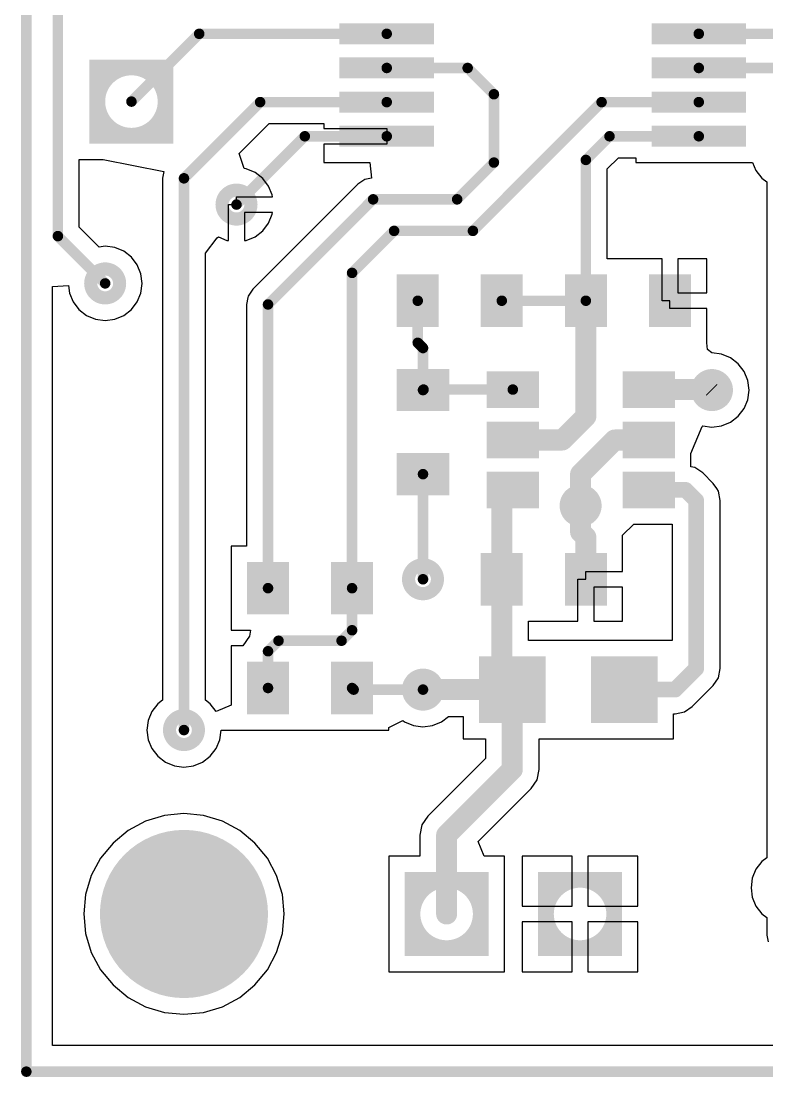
# Model space of a CAD drawing. Extents: x 30.6 to 80.8, y 30 to 60.2.
# Drawn here: x 30.6 to 44.8, y 30 to 50.09 of the extents above; entities that cross this region are included whole.
import ezdxf

# ---------------------------------------------------------------- set-up
doc = ezdxf.new("R2010")
doc.units = 0
doc.layers.add('MULTILAYER', color=9, linetype='CONTINUOUS')
doc.layers.add('TOPLAYER', color=1, linetype='CONTINUOUS')

msp = doc.modelspace()

# ---------------------------------------------------------------- linework, layer by layer
at = {"layer": 'MULTILAYER', "const_width": 0.2999994}
for points in [[(32.05000194, 49.36000034), (32.05000194, 47.76000354)], [(33.34999934, 49.36000034), (33.34999934, 47.76000354)], [(31.90000224, 49.21000064), (33.49999904, 49.21000064)], [(31.90000224, 47.91000323999999), (33.49999904, 47.91000323999999)], [(38.0500001, 33.89999824), (38.0500001, 32.30000144)], [(39.3499975, 33.89999824), (39.3499975, 32.30000144)], [(40.5900001, 33.89999824), (40.5900001, 32.30000144)], [(41.8899975, 33.89999824), (41.8899975, 32.30000144)], [(37.9000004, 33.74999854), (39.4999972, 33.74999854)], [(40.4400004, 33.74999854), (42.03999719999999, 33.74999854)], [(37.9000004, 32.45000114), (39.4999972, 32.45000114)], [(40.4400004, 32.45000114), (42.03999719999999, 32.45000114)]]:
    msp.add_lwpolyline(points, dxfattribs=at)
at = {"layer": 'MULTILAYER'}
for points, const_width in [([(32.05000194, 48.56000194, 1), (33.34999934, 48.56000194, 1)], 0.2999994), ([(34.42499846, 46.60000077999999, 1), (34.9749999, 46.60000077999999, 1)], 0.2499995), ([(31.92499838, 45.10000124, 1), (32.47499982, 45.10000124, 1)], 0.2499995), ([(41.07500547999999, 44.76999682, 1), (41.62500692, 44.76999682, 1)], 0.2499995), ([(43.47500575999999, 43.06999768, 1), (44.0250072, 43.06999768, 1)], 0.2499995), ([(40.97500568, 40.869997, 1), (41.52500712, 40.869997, 1)], 0.2499995), ([(37.97500406, 39.46999726, 1), (38.5250055, 39.46999726, 1)], 0.2499995), ([(37.97500406, 37.36999638, 1), (38.5250055, 37.36999638, 1)], 0.2499995), ([(33.42499792, 36.60000046, 1), (33.97499936, 36.60000046, 1)], 0.2499995), ([(32.8999977, 33.09999984, 1), (34.49999958, 33.09999984, 1)], 1.59999934), ([(38.0500001, 33.09999984, 1), (39.3499975, 33.09999984, 1)], 0.2999994), ([(40.5900001, 33.09999984, 1), (41.8899975, 33.09999984, 1)], 0.2999994)]:
    msp.add_lwpolyline(points, format="xyb", close=True, dxfattribs=dict(at, const_width=const_width))
at = {"layer": 'TOPLAYER'}
for p, q in [((34.74788325999999, 47.57111897999999), (35.31893114, 48.14216686)), ((35.31893114, 48.14216686), (36.36000094, 48.14216686)), ((36.36000094, 48.14216686), (36.36000094, 48.05000296)), ((36.36000094, 48.05000296), (36.36000094, 48.04995216)), ((36.36000094, 48.04995216), (37.55999854, 48.04995216)), ((37.55999854, 48.04995216), (37.55999854, 47.75000102)), ((37.55999854, 47.75000102), (36.36000094, 47.75000102)), ((36.36000094, 47.75000102), (36.36000094, 47.40000172)), ((31.70783346, 46.16893484), (31.70783346, 47.46000414)), ((31.70783346, 47.46000414), (32.16268904, 47.46000414)), ((32.16268904, 47.46000414), (33.31552646, 47.23067769999999)), ((34.84431436, 47.28703776), (34.74788325999999, 47.57111897999999)), ((41.7578413, 47.28107384), (41.96893054, 47.49216561999999)), ((41.96893054, 47.49216561999999), (42.30000176, 47.49216561999999)), ((42.30000176, 47.49216561999999), (42.30000176, 47.40000172)), ((33.31764228, 47.2280996), (33.292161, 47.09999978)), ((33.31552646, 47.23067769999999), (33.31764228, 47.2280996)), ((34.8827344, 47.28198062), (34.84431436, 47.28703776)), ((35.05301854, 47.21144735999999), (34.8827344, 47.28198062)), ((36.36000094, 47.40000172), (37.23847264, 47.40000172)), ((37.23847264, 47.40000172), (37.26787822, 47.10144758)), ((41.7578413, 45.56999522), (41.7578413, 47.28107384)), ((42.30000176, 47.40000172), (44.52516876, 47.40000172)), ((44.52516876, 47.40000172), (44.58855192, 47.24698196)), ((44.58855192, 47.24698196), (44.70075388, 47.1007567)), ((33.292161, 47.09999978), (33.29216354, 47.09998708)), ((33.29216354, 47.09998708), (33.29216354, 37.16938464)), ((35.1992438, 47.09924539999999), (35.05301854, 47.21144735999999)), ((35.31144576, 46.95302014), (35.1992438, 47.09924539999999)), ((37.14392622, 47.0767918), (37.01161508, 46.98838456)), ((37.26787822, 47.10144758), (37.14392622, 47.0767918)), ((44.70075388, 47.1007567), (44.7921634, 47.03061714)), ((44.7921634, 47.03061714), (44.7921634, 34.16938555999999)), ((37.01161, 46.98837693999999), (35.01161654, 44.98838602)), ((35.38197902, 46.782736), (35.31144576, 46.95302014)), ((37.01161508, 46.98838456), (37.01161, 46.98837693999999)), ((34.69999918, 46.60000077999999), (34.69999918, 46.75000048)), ((34.69999918, 46.75000048), (35.3862894, 46.75000048)), ((35.3862894, 46.75000048), (35.38197902, 46.782736)), ((34.54999948, 45.91371056), (34.54999948, 46.60000077999999)), ((34.54999948, 46.60000077999999), (34.69999918, 46.60000077999999)), ((35.3862894, 46.45000108), (34.84999888, 46.45000108)), ((34.84999888, 46.45000108), (34.84999888, 45.91371056)), ((35.31144576, 46.24698142), (35.38197902, 46.41726556)), ((35.38197902, 46.41726556), (35.3862894, 46.45000108)), ((35.1992438, 46.10075616), (35.31144576, 46.24698142)), ((32.08576768, 45.79100062), (31.70783346, 46.16893484)), ((35.05301854, 45.9885542), (35.1992438, 46.10075616)), ((34.10783374, 45.67689112), (34.32943604, 45.96568912)), ((34.32943604, 45.96568912), (34.35727444, 45.98428954)), ((34.35727444, 45.98428954), (34.51726396, 45.91802094)), ((34.51726396, 45.91802094), (34.54999948, 45.91371056)), ((34.84999888, 45.91371056), (34.8827344, 45.91802094)), ((34.8827344, 45.91802094), (35.05301854, 45.9885542)), ((32.1999991, 45.80603996), (32.08576768, 45.79100062)), ((32.38273432, 45.78198107999999), (32.1999991, 45.80603996)), ((32.55301846, 45.71144782), (32.38273432, 45.78198107999999)), ((32.69924372, 45.59924586), (32.55301846, 45.71144782)), ((34.10783374, 37.16938464), (34.10783374, 45.67689112)), ((32.81144568, 45.45302059999999), (32.69924372, 45.59924586)), ((32.88197894, 45.28273646), (32.81144568, 45.45302059999999)), ((42.03787376, 45.56999522), (41.7578413, 45.56999522)), ((42.0378763, 45.56999522), (42.03787376, 45.56999776)), ((42.03787376, 45.56999776), (42.03787376, 45.56999522)), ((42.0500048, 45.56999776), (42.0378763, 45.56999522)), ((42.15000714, 45.56999776), (42.0500048, 45.56999776)), ((42.25000948, 45.56999776), (42.15000714, 45.56999776)), ((42.26213798, 45.56999522), (42.25000948, 45.56999776)), ((42.26214052, 45.56999522), (42.26213798, 45.56999776)), ((42.26213798, 45.56999776), (42.26213798, 45.56999522)), ((42.80000837999999, 45.56999522), (42.26214052, 45.56999522)), ((42.80000837999999, 44.76999682), (42.80000837999999, 45.56999522)), ((43.65000668, 45.56999522), (43.10000778, 45.56999522)), ((43.10000778, 45.56999522), (43.10000778, 44.91999652)), ((43.65000668, 44.91999652), (43.65000668, 45.56999522)), ((32.90603782, 45.10000124), (32.88197894, 45.28273646)), ((31.19999856, 45.03939938), (31.49935534, 45.05902088)), ((31.19999856, 30.59999976), (31.19999856, 45.03939938)), ((31.49935534, 45.05902088), (31.51801926, 44.91726602)), ((32.88197894, 44.91726602), (32.90603782, 45.10000124)), ((31.51801926, 44.91726602), (31.58855252, 44.74698188)), ((32.81144568, 44.74698188), (32.88197894, 44.91726602)), ((34.91805818, 44.83017958), (34.89216288, 44.70000203999999)), ((34.9232093, 44.85607487999999), (34.91805818, 44.83017958)), ((35.01161654, 44.98838602), (34.9232093, 44.85607487999999)), ((43.10000778, 44.91999652), (43.65000668, 44.91999652)), ((31.58855252, 44.74698188), (31.70075448, 44.60075662)), ((32.69924372, 44.60075662), (32.81144568, 44.74698188)), ((34.89216288, 44.70000203999999), (34.89216542, 44.69998933999999)), ((34.89216542, 44.69998933999999), (34.89216542, 40.09999853999999)), ((42.95000808, 44.76999682), (42.80000837999999, 44.76999682)), ((42.95000808, 44.61999712), (42.95000808, 44.76999682)), ((43.65000668, 44.61999712), (42.95000808, 44.61999712)), ((43.65000668, 43.9700035), (43.65000668, 44.61999712)), ((31.70075448, 44.60075662), (31.84697974, 44.48855466)), ((31.84697974, 44.48855466), (32.01726388, 44.4180214)), ((32.01726388, 44.4180214), (32.1999991, 44.39396252)), ((32.1999991, 44.39396252), (32.38273432, 44.4180214)), ((32.38273432, 44.4180214), (32.55301846, 44.48855466)), ((32.55301846, 44.48855466), (32.69924372, 44.60075662)), ((43.65001176, 43.97000096), (43.65000668, 43.9700035)), ((43.65000921999999, 43.96999842), (43.65001176, 43.97000096)), ((43.66717707999999, 43.83959228), (43.65000921999999, 43.96999842)), ((43.75000902, 43.7760364), (43.66717707999999, 43.83959228)), ((43.93274169999999, 43.75197752), (43.75000902, 43.7760364)), ((44.10302584, 43.68144426), (43.93274169999999, 43.75197752)), ((44.2492511, 43.5692423), (44.10302584, 43.68144426)), ((44.36145306, 43.42301704), (44.2492511, 43.5692423)), ((44.43198632, 43.2527329), (44.36145306, 43.42301704)), ((44.4560452, 43.06999768), (44.43198632, 43.2527329)), ((44.43198632, 42.88726246), (44.4560452, 43.06999768)), ((44.36145306, 42.71697832), (44.43198632, 42.88726246)), ((44.2492511, 42.57075305999999), (44.36145306, 42.71697832)), ((43.93274169999999, 42.38801784), (44.10302584, 42.4585511)), ((44.10302584, 42.4585511), (44.2492511, 42.57075305999999)), ((43.35000474, 41.86348244), (43.5618382, 42.37489366)), ((43.5618382, 42.37489366), (43.57555928, 42.38692564)), ((43.57555928, 42.38692564), (43.75000648, 42.36395896)), ((43.75000648, 42.36395896), (43.93274169999999, 42.38801784)), ((43.35000474, 41.8199951), (43.35000474, 41.86348244)), ((43.35000474, 41.6089211), (43.35000474, 41.8199951)), ((43.42558752, 41.59388684), (43.35000474, 41.6089211)), ((43.5744366, 41.49442806), (43.42558752, 41.59388684)), ((43.77443366, 41.294431), (43.5744366, 41.49442806)), ((43.7744362, 41.29443354), (43.77443366, 41.294431)), ((43.7744362, 41.29442846), (43.7744362, 41.29443354)), ((43.8403111, 41.19584344), (43.7744362, 41.29442846)), ((43.84031364, 41.19583582), (43.8403111, 41.19584344)), ((43.87389498, 41.14557938), (43.84031364, 41.19583582)), ((43.9088149, 40.97002474), (43.87389498, 41.14557938)), ((43.90881744, 40.97001711999999), (43.9088149, 40.97002474)), ((43.9088149, 40.97002474), (43.9088149, 40.97002474)), ((43.9088149, 40.97002474), (43.9088149, 40.97002474)), ((43.9088149, 40.97002474), (43.9088149, 40.97002474)), ((43.9088149, 40.97002474), (43.9088149, 40.97002474)), ((43.90882506, 40.9699968), (43.90881744, 40.97001711999999)), ((43.90881998, 37.76999558), (43.90881998, 40.96999426)), ((43.90881998, 40.96999426), (43.90881998, 40.96999426)), ((43.90881998, 40.96999426), (43.90881998, 40.96999172)), ((43.90881998, 40.96999172), (43.90882252, 40.96999172)), ((43.90882252, 40.96999172), (43.90882252, 40.96999426)), ((43.90882252, 40.96999426), (43.90882506, 40.96999426)), ((43.90882252, 40.96999172), (43.90882252, 40.96999172)), ((43.90882506, 40.96999426), (43.90882506, 40.9699968)), ((42.05000734, 40.30786452), (42.26214052, 40.5199977)), ((42.26214052, 40.5199977), (42.9911891, 40.5199977)), ((42.9911891, 40.5199977), (42.9911891, 38.30499578)), ((42.0500048, 39.61999695999999), (42.0500048, 40.26999312)), ((42.0500048, 40.26999312), (42.05000734, 40.26999312)), ((42.05000734, 40.26999312), (42.05000734, 40.30786452)), ((34.89216542, 40.09999853999999), (34.60000192, 40.09999853999999)), ((34.60000192, 40.09999853999999), (34.60000192, 38.50000173999999)), ((41.3500062, 39.46999726), (41.3500062, 39.61999695999999)), ((41.3500062, 39.61999695999999), (42.0500048, 39.61999695999999)), ((41.2000065, 38.66999886), (41.2000065, 39.46999726)), ((41.2000065, 39.46999726), (41.3500062, 39.46999726)), ((42.0500048, 39.31999756), (41.5000059, 39.31999756)), ((41.5000059, 39.31999756), (41.5000059, 38.66999886)), ((42.0500048, 38.66999886), (42.0500048, 39.31999756)), ((40.2598001, 38.30499578), (40.2598001, 38.66999632)), ((40.2598001, 38.66999632), (40.45000292, 38.66999378)), ((40.45000292, 38.66999378), (40.45000292, 38.66999378)), ((40.45000292, 38.66999378), (40.45000292, 38.66999378)), ((40.45000292, 38.66999378), (40.65001268, 38.66999378)), ((40.65001268, 38.66999378), (40.65001268, 38.66999886)), ((40.65001268, 38.66999886), (41.2000065, 38.66999886)), ((41.5000059, 38.66999886), (42.0500048, 38.66999886)), ((34.60000192, 38.50000173999999), (34.96537838, 38.50000173999999)), ((34.94627504, 38.38950412), (34.8196535, 38.1999998)), ((34.96537838, 38.50000173999999), (34.94627504, 38.38950412)), ((34.96537838, 38.50000173999999), (34.96537838, 38.50000173999999)), ((34.8196535, 38.1999998), (34.60000192, 38.1999998)), ((34.60000192, 38.1999998), (34.60000192, 37.0725446)), ((40.88500078, 38.30499578), (40.2598001, 38.30499578)), ((41.14861214, 38.30500086), (40.88500078, 38.30500086)), ((40.88500078, 38.30500086), (40.88500078, 38.30499578)), ((41.1486096, 38.30499578), (41.14861214, 38.30500086)), ((42.9911891, 38.30499578), (41.1486096, 38.30499578)), ((41.1486096, 38.30499578), (41.1486096, 38.30499578)), ((41.1486096, 38.30499578), (41.1486096, 38.30499578)), ((43.7744362, 37.44556392), (43.87389498, 37.59441554)), ((43.87389498, 37.59441554), (43.90881998, 37.76999558)), ((43.374437, 37.04556471999999), (43.7744362, 37.44556392)), ((33.20075402, 37.09924508), (33.08855206, 36.95301981999999)), ((33.29216354, 37.16938464), (33.20075402, 37.09924508)), ((34.19924326, 37.09924508), (34.10783374, 37.16938464)), ((34.31144522, 36.95302236), (34.19924326, 37.09924508)), ((34.60000192, 37.0725446), (34.31144522, 36.95302236)), ((43.22558792, 36.94610594), (43.374437, 37.04556471999999)), ((33.0180188, 36.78273567999999), (32.99395991999999, 36.60000046)), ((33.08855206, 36.95301981999999), (33.0180188, 36.78273567999999)), ((37.600001, 36.64728763999999), (37.8690632, 36.7799747)), ((37.8690632, 36.7799747), (37.89698542, 36.7585498)), ((38.60302414, 36.7585498), (38.73549784, 36.8602006)), ((38.73549784, 36.8602006), (39.01500705999999, 36.8602006)), ((39.01500705999999, 36.8602006), (39.01500705999999, 36.43499698)), ((43.01860586, 36.43499698), (43.01860586, 36.91118094)), ((43.01860586, 36.91118094), (43.05000534, 36.91118094)), ((43.05000534, 36.91118094), (43.22558792, 36.94610594)), ((32.99395991999999, 36.60000046), (33.0180188, 36.41726524)), ((34.38197848, 36.41726524), (34.40603736, 36.59999792)), ((34.40603736, 36.59999792), (34.60000192, 36.60000046)), ((34.60000192, 36.60000046), (34.60000446, 36.59999792)), ((34.60000446, 36.59999792), (34.600007, 36.600003)), ((34.600007, 36.600003), (35.99999658, 36.600003)), ((35.99999658, 36.60000046), (35.99999404, 36.60000046)), ((35.99999404, 36.60000046), (35.99999912, 36.59999792)), ((35.99999658, 36.600003), (35.99999658, 36.60000046)), ((35.99999912, 36.59999792), (36.20000888, 36.59999792)), ((36.20000888, 36.59999792), (36.20000888, 36.600003)), ((36.20000888, 36.600003), (37.600001, 36.600003)), ((37.600001, 36.600003), (37.600001, 36.64728763999999)), ((37.89698542, 36.7585498), (38.06726956, 36.68801654)), ((38.06726956, 36.68801654), (38.25000478, 36.66395766)), ((38.25000478, 36.66395766), (38.43274, 36.68801654)), ((38.43274, 36.68801654), (38.60302414, 36.7585498)), ((33.0180188, 36.41726524), (33.08855206, 36.2469811)), ((34.31144522, 36.2469811), (34.38197848, 36.41726524)), ((39.01500705999999, 36.43499698), (39.44021068, 36.43499698)), ((39.44021068, 36.43499698), (39.44021068, 36.06117248)), ((40.45980223999999, 35.85000704), (40.45980223999999, 36.43499698)), ((40.45980223999999, 36.43499698), (40.88500332, 36.43499698)), ((40.88500332, 36.43499444), (40.88500078, 36.43499444)), ((40.88500078, 36.43499444), (40.88500586, 36.4349919)), ((40.88500332, 36.43499698), (40.88500332, 36.43499444)), ((40.88500586, 36.4349919), (41.14861214, 36.4349919)), ((41.14861214, 36.4349919), (41.14861214, 36.43499698)), ((41.14861214, 36.43499698), (43.01860586, 36.43499698)), ((33.08855206, 36.2469811), (33.20075402, 36.10075584)), ((34.19924326, 36.10075584), (34.31144522, 36.2469811)), ((33.20075402, 36.10075584), (33.34697928, 35.98855388)), ((33.34697928, 35.98855388), (33.51726342, 35.91802062)), ((33.88273385999999, 35.91802062), (34.053018, 35.98855388)), ((34.053018, 35.98855388), (34.19924326, 36.10075584)), ((39.44021068, 36.06117248), (38.33951946, 34.96047872)), ((33.51726342, 35.91802062), (33.69999864, 35.89396173999999)), ((33.69999864, 35.89396173999999), (33.88273385999999, 35.91802062)), ((40.42099612, 35.65491726), (40.45980223999999, 35.85000704)), ((40.31048834, 35.4895277), (40.42099612, 35.65491726)), ((39.29812054, 34.47716244), (40.31048834, 35.4895277)), ((33.32753304, 34.97250562), (32.96938288, 34.8638622)), ((33.69999864, 35.00919084), (33.32753304, 34.97250562)), ((34.07246424, 34.97250562), (33.69999864, 35.00919084)), ((34.4306144, 34.8638622), (34.07246424, 34.97250562)), ((38.33951946, 34.96047872), (38.22900914, 34.79508916)), ((32.96938288, 34.8638622), (32.63930988, 34.6874338)), ((34.76068739999999, 34.6874338), (34.4306144, 34.8638622)), ((38.22900914, 34.79508916), (38.19020302, 34.59999938)), ((32.63930988, 34.6874338), (32.34999626, 34.45000221999999)), ((35.05000102, 34.45000221999999), (34.76068739999999, 34.6874338)), ((38.19020302, 34.59999938), (38.19020302, 34.19999764)), ((32.34999626, 34.45000221999999), (32.11256468, 34.1606886)), ((35.2874326, 34.1606886), (35.05000102, 34.45000221999999)), ((39.412926, 34.19999764), (39.29812054, 34.47716244)), ((32.11256468, 34.1606886), (31.93613628, 33.8306156)), ((35.463861, 33.8306156), (35.2874326, 34.1606886)), ((38.19020302, 34.19999764), (37.600001, 34.19999764)), ((37.600001, 34.19999764), (37.600001, 32.00000204)), ((39.7999966, 34.19999764), (39.412926, 34.19999764)), ((39.7999966, 32.00000204), (39.7999966, 34.19999764)), ((41.0899991, 34.19999764), (40.140001, 34.19999764)), ((40.140001, 34.19999764), (40.140001, 33.24999954)), ((41.0899991, 33.24999954), (41.0899991, 34.19999764)), ((42.3399966, 34.19999764), (41.3899985, 34.19999764)), ((41.3899985, 34.19999764), (41.3899985, 33.24999954)), ((42.3399966, 33.24999954), (42.3399966, 34.19999764)), ((44.7921634, 34.16938555999999), (44.70075388, 34.099246)), ((44.70075388, 34.099246), (44.58855192, 33.95302074)), ((31.93613628, 33.8306156), (31.82749286, 33.47246544)), ((35.57250442, 33.47246544), (35.463861, 33.8306156)), ((44.51801866, 33.7827366), (44.49395978, 33.60000137999999)), ((44.58855192, 33.95302074), (44.51801866, 33.7827366)), ((44.49395978, 33.60000137999999), (44.51801866, 33.41726616)), ((31.82749286, 33.47246544), (31.79080764, 33.09999984)), ((35.60918964, 33.09999984), (35.57250442, 33.47246544)), ((44.51801866, 33.41726616), (44.58855192, 33.24698202)), ((40.140001, 33.24999954), (41.0899991, 33.24999954)), ((41.3899985, 33.24999954), (42.3399966, 33.24999954)), ((44.58855192, 33.24698202), (44.70075388, 33.10075676)), ((31.79080764, 33.09999984), (31.82749286, 32.72753424)), ((35.57250442, 32.72753424), (35.60918964, 33.09999984)), ((44.70075388, 33.10075676), (44.7921634, 33.03061719999999)), ((44.7921634, 33.03061719999999), (44.7921634, 32.70001588)), ((41.0899991, 32.95000014), (40.140001, 32.95000014)), ((40.140001, 32.95000014), (40.140001, 32.00000204)), ((41.0899991, 32.00000204), (41.0899991, 32.95000014)), ((42.3399966, 32.95000014), (41.3899985, 32.95000014)), ((41.3899985, 32.95000014), (41.3899985, 32.00000204)), ((42.3399966, 32.00000204), (42.3399966, 32.95000014)), ((31.82749286, 32.72753424), (31.93613628, 32.36938408)), ((35.463861, 32.36938408), (35.57250442, 32.72753424)), ((44.7921634, 32.70001588), (44.79216086, 32.70000318)), ((44.79216086, 32.70000318), (44.81805616, 32.56982564)), ((31.93613628, 32.36938408), (32.11256468, 32.03931108)), ((35.2874326, 32.03931108), (35.463861, 32.36938408)), ((32.11256468, 32.03931108), (32.34999626, 31.74999746)), ((35.05000102, 31.74999746), (35.2874326, 32.03931108)), ((37.600001, 32.00000204), (39.7999966, 32.00000204)), ((40.140001, 32.00000204), (41.0899991, 32.00000204)), ((41.3899985, 32.00000204), (42.3399966, 32.00000204)), ((32.34999626, 31.74999746), (32.63930988, 31.51256588)), ((34.76068739999999, 31.51256588), (35.05000102, 31.74999746)), ((32.63930988, 31.51256588), (32.96938288, 31.33613748)), ((34.4306144, 31.33613748), (34.76068739999999, 31.51256588)), ((32.96938288, 31.33613748), (33.32753304, 31.22749406)), ((33.32753304, 31.22749406), (33.69999864, 31.19080884)), ((33.69999864, 31.19080884), (34.07246424, 31.22749406)), ((34.07246424, 31.22749406), (34.4306144, 31.33613748)), ((46.33126624, 30.59999976), (31.19999856, 30.59999976))]:
    msp.add_line(p, q, dxfattribs=at)
for points, const_width in [([(30.69999956, 30.10000076), (30.69999956, 60.10000171999999)], 0.1999996), ([(31.29999836, 46.00000198), (31.29999836, 54.77999965999999)], 0.1999996), ([(37.10999944, 50.7000002), (37.10999944, 50.30000099999999)], 0.8999982), ([(38.00999763999999, 50.7000002), (38.00999763999999, 50.30000099999999)], 0.8999982), ([(43.05000026, 50.7000002), (43.05000026, 50.30000099999999)], 0.8999982), ([(43.94999846, 50.7000002), (43.94999846, 50.30000099999999)], 0.8999982), ([(37.10999944, 50.0500015), (37.10999944, 49.6500023)], 0.8999982), ([(38.00999763999999, 50.0500015), (38.00999763999999, 49.6500023)], 0.8999982), ([(43.05000026, 50.0500015), (43.05000026, 49.6500023)], 0.8999982), ([(43.94999846, 50.0500015), (43.94999846, 49.6500023)], 0.8999982), ([(36.66000034, 49.95000169999999), (38.45999674, 49.95000169999999)], 0.1999996), ([(42.60000116, 49.95000169999999), (44.39999756, 49.95000169999999)], 0.1999996), ([(32.70000064, 48.56000194), (33.99000059999999, 49.8500019)], 0.1999996), ([(33.99000059999999, 49.8500019), (37.55999854, 49.8500019)], 0.1999996), ([(36.66000034, 49.7500021), (38.45999674, 49.7500021)], 0.1999996), ([(37.10999944, 49.40000026), (37.10999944, 49.00000106)], 0.8999982), ([(38.00999763999999, 49.40000026), (38.00999763999999, 49.00000106)], 0.8999982), ([(42.60000116, 49.7500021), (44.39999756, 49.7500021)], 0.1999996), ([(43.05000026, 49.40000026), (43.05000026, 49.00000106)], 0.8999982), ([(43.49999936, 49.8500019), (47.44999654, 49.8500019)], 0.1999996), ([(43.94999846, 49.40000026), (43.94999846, 49.00000106)], 0.8999982), ([(32.05000194, 49.36000034), (32.05000194, 47.76000354)], 0.2999994), ([(33.34999934, 49.36000034), (33.34999934, 47.76000354)], 0.2999994), ([(31.90000224, 49.21000064), (33.49999904, 49.21000064)], 0.2999994), ([(36.66000034, 49.30000046), (38.45999674, 49.30000046)], 0.1999996), ([(37.55999854, 49.20000066), (39.10000054, 49.20000066)], 0.1999996), ([(39.10000054, 49.20000066), (39.59999954, 48.70000166)], 0.1999996), ([(42.60000116, 49.30000046), (44.39999756, 49.30000046)], 0.1999996), ([(43.49999936, 49.20000066), (46.60000077999999, 49.20000066)], 0.1999996), ([(36.66000034, 49.10000085999999), (38.45999674, 49.10000085999999)], 0.1999996), ([(37.10999944, 48.75000155999999), (37.10999944, 48.35000236)], 0.8999982), ([(38.00999763999999, 48.75000155999999), (38.00999763999999, 48.35000236)], 0.8999982), ([(42.60000116, 49.10000085999999), (44.39999756, 49.10000085999999)], 0.1999996), ([(43.05000026, 48.75000155999999), (43.05000026, 48.35000236)], 0.8999982), ([(43.94999846, 48.75000155999999), (43.94999846, 48.35000236)], 0.8999982), ([(33.69999864, 47.09999978), (35.15000082, 48.55000196)], 0.1999996), ([(35.15000082, 48.55000196), (37.55999854, 48.55000196)], 0.1999996), ([(36.66000034, 48.65000175999999), (38.45999674, 48.65000175999999)], 0.1999996), ([(39.20000034, 46.10000178), (41.65000052, 48.55000196)], 0.1999996), ([(39.59999954, 47.40000172), (39.59999954, 48.70000166)], 0.1999996), ([(41.65000052, 48.55000196), (43.49999936, 48.55000196)], 0.1999996), ([(42.60000116, 48.65000175999999), (44.39999756, 48.65000175999999)], 0.1999996), ([(36.66000034, 48.45000216), (38.45999674, 48.45000216)], 0.1999996), ([(37.10999944, 48.10000032), (37.10999944, 47.70000112)], 0.8999982), ([(38.00999763999999, 48.10000032), (38.00999763999999, 47.70000112)], 0.8999982), ([(42.60000116, 48.45000216), (44.39999756, 48.45000216)], 0.1999996), ([(43.05000026, 48.10000032), (43.05000026, 47.70000112)], 0.8999982), ([(43.94999846, 48.10000032), (43.94999846, 47.70000112)], 0.8999982), ([(31.90000224, 47.91000323999999), (33.49999904, 47.91000323999999)], 0.2999994), ([(36.66000034, 48.00000052), (38.45999674, 48.00000052)], 0.1999996), ([(42.60000116, 48.00000052), (44.39999756, 48.00000052)], 0.1999996), ([(34.69999918, 46.60000077999999), (35.99999912, 47.90000071999999)], 0.1999996), ([(35.99999912, 47.90000071999999), (37.55999854, 47.90000071999999)], 0.1999996), ([(36.66000034, 47.80000092), (38.45999674, 47.80000092)], 0.1999996), ([(41.3500062, 47.4500067), (41.80000022, 47.90000071999999)], 0.1999996), ([(41.80000022, 47.90000071999999), (43.49999936, 47.90000071999999)], 0.1999996), ([(42.60000116, 47.80000092), (44.39999756, 47.80000092)], 0.1999996), ([(38.8999984, 46.70000057999999), (39.59999954, 47.40000172)], 0.1999996), ([(41.3500062, 44.76999682), (41.3500062, 47.4500067)], 0.1999996), ([(33.69999864, 36.60000046), (33.69999864, 47.09999978)], 0.1999996), ([(35.30000052, 44.70000203999999), (37.29999906, 46.70000057999999)], 0.1999996), ([(37.29999906, 46.70000057999999), (38.8999984, 46.70000057999999)], 0.1999996), ([(31.29999836, 46.00000198), (32.1999991, 45.10000124)], 0.1999996), ([(36.9000024, 45.30000338), (37.7000008, 46.10000178)], 0.1999996), ([(37.7000008, 46.10000178), (39.20000034, 46.10000178)], 0.1999996), ([(37.95000538, 44.26999782), (37.95000538, 45.26999582)], 0.3999992), ([(38.35000458, 44.26999782), (38.35000458, 45.26999582)], 0.3999992), ([(39.55000726, 44.26999782), (39.55000726, 45.26999582)], 0.3999992), ([(39.95000646, 44.26999782), (39.95000646, 45.26999582)], 0.3999992), ([(41.1500066, 44.26999782), (41.1500066, 45.26999582)], 0.3999992), ([(41.5500058, 44.26999782), (41.5500058, 45.26999582)], 0.3999992), ([(42.75000848, 44.26999782), (42.75000848, 45.26999582)], 0.3999992), ([(43.15000767999999, 44.26999782), (43.15000767999999, 45.26999582)], 0.3999992), ([(36.9000024, 39.30000013999999), (36.9000024, 45.30000338)], 0.1999996), ([(37.75000578, 45.01999632), (38.55000417999999, 45.01999632)], 0.499999), ([(39.35000766, 45.01999632), (40.15000606, 45.01999632)], 0.499999), ([(40.950007, 45.01999632), (41.7500054, 45.01999632)], 0.499999), ([(42.55000888, 45.01999632), (43.35000728, 45.01999632)], 0.499999), ([(38.15000498, 43.96999588), (38.15000498, 44.76999682)], 0.1999996), ([(39.75000686, 44.76999682), (41.3500062, 44.76999682)], 0.1999996), ([(41.3500062, 42.56999614), (41.3500062, 44.76999682)], 0.3999992), ([(35.30000052, 39.30000013999999), (35.30000052, 44.70000203999999)], 0.1999996), ([(37.75000578, 44.51999731999999), (38.55000417999999, 44.51999731999999)], 0.499999), ([(39.35000766, 44.51999731999999), (40.15000606, 44.51999731999999)], 0.499999), ([(40.950007, 44.51999731999999), (41.7500054, 44.51999731999999)], 0.499999), ([(42.55000888, 44.51999731999999), (43.35000728, 44.51999731999999)], 0.499999), ([(38.15000498, 43.96999588), (38.25000478, 43.86999608)], 0.1999996), ([(38.25000478, 43.06999768), (38.25000478, 43.86999608)], 0.1999996), ([(38.00000528, 43.46999688), (38.00000528, 42.66999848)], 0.499999), ([(38.50000428, 43.46999688), (38.50000428, 42.66999848)], 0.499999), ([(39.71000694, 43.42999696), (39.71000694, 42.72999836)], 0.499999), ([(40.21000593999999, 43.42999696), (40.21000593999999, 42.72999836)], 0.499999), ([(42.30000683999999, 43.42999696), (42.30000683999999, 42.72999836)], 0.499999), ([(42.80000584, 43.42999696), (42.80000584, 42.72999836)], 0.499999), ([(37.75000578, 43.26999728), (38.75000378, 43.26999728)], 0.3999992), ([(40.46000544, 43.25499603999999), (39.46000744, 43.25499603999999)], 0.3499993), ([(43.05000534, 43.25499603999999), (42.05000734, 43.25499603999999)], 0.3499993), ([(42.55000634, 43.07999766), (43.7400065, 43.07999766)], 0.3999992), ([(43.7400065, 43.07999766), (43.75000648, 43.06999768)], 0.2999994), ([(37.75000578, 42.86999807999999), (38.75000378, 42.86999807999999)], 0.3999992), ([(38.25000478, 43.06999768), (38.26000476, 43.07999766)], 0.1999996), ([(38.26000476, 43.07999766), (39.96000644, 43.07999766)], 0.1999996), ([(40.46000544, 42.90499928), (39.46000744, 42.90499928)], 0.3499993), ([(43.05000534, 42.90499928), (42.05000734, 42.90499928)], 0.3499993), ([(39.71000694, 42.46999633999999), (39.71000694, 41.76999774)], 0.499999), ([(40.21000593999999, 42.46999633999999), (40.21000593999999, 41.76999774)], 0.499999), ([(40.9000071, 42.11999703999999), (41.3500062, 42.56999614)], 0.3999992), ([(42.30000683999999, 42.46999633999999), (42.30000683999999, 41.76999774)], 0.499999), ([(42.80000584, 42.46999633999999), (42.80000584, 41.76999774)], 0.499999), ([(40.46000544, 42.29499542), (39.46000744, 42.29499542)], 0.3499993), ([(43.05000534, 42.29499542), (42.05000734, 42.29499542)], 0.3499993), ([(39.96000644, 42.11999703999999), (40.9000071, 42.11999703999999)], 0.3999992), ([(41.2500064, 41.4699958), (41.90000764, 42.11999703999999)], 0.3999992), ([(41.90000764, 42.11999703999999), (42.55000634, 42.11999703999999)], 0.3999992), ([(38.00000528, 41.869995), (38.00000528, 41.0699966)], 0.499999), ([(38.50000428, 41.869995), (38.50000428, 41.0699966)], 0.499999), ([(40.46000544, 41.94499866), (39.46000744, 41.94499866)], 0.3499993), ([(43.05000534, 41.94499866), (42.05000734, 41.94499866)], 0.3499993), ([(37.75000578, 41.6699954), (38.75000378, 41.6699954)], 0.3999992), ([(39.71000694, 41.5199957), (39.71000694, 40.81999709999999)], 0.499999), ([(40.21000593999999, 41.5199957), (40.21000593999999, 40.81999709999999)], 0.499999), ([(41.2500064, 40.869997), (41.2500064, 41.4699958)], 0.3999992), ([(42.30000683999999, 41.5199957), (42.30000683999999, 40.81999709999999)], 0.499999), ([(42.80000584, 41.5199957), (42.80000584, 40.81999709999999)], 0.499999), ([(37.75000578, 41.26999619999999), (38.75000378, 41.26999619999999)], 0.3999992), ([(38.25000478, 39.46999726), (38.25000478, 41.4699958)], 0.1999996), ([(40.46000544, 41.34499478), (39.46000744, 41.34499478)], 0.3499993), ([(43.05000534, 41.34499478), (42.05000734, 41.34499478)], 0.3499993), ([(39.75000432, 40.95999428), (39.96000644, 41.1699964)], 0.2999994), ([(42.55000634, 41.1699964), (43.25000494, 41.1699964)], 0.2999994), ([(43.25000494, 41.1699964), (43.45000453999999, 40.9699968)], 0.2999994), ([(40.46000544, 40.99499802), (39.46000744, 40.99499802)], 0.3499993), ([(39.75000432, 39.46999726), (39.75000432, 40.95999428)], 0.3999992), ([(41.2500064, 40.36999546), (41.2500064, 40.869997)], 0.3999992), ([(43.05000534, 40.99499802), (42.05000734, 40.99499802)], 0.3499993), ([(43.45000453999999, 37.76999558), (43.45000453999999, 40.9699968)], 0.2999994), ([(41.2500064, 40.36999546), (41.3500062, 40.26999566)], 0.3999992), ([(41.3500062, 39.46999726), (41.3500062, 40.26999566)], 0.3999992), ([(35.10000092, 38.80000114), (35.10000092, 39.79999914)], 0.3999992), ([(35.50000012, 38.80000114), (35.50000012, 39.79999914)], 0.3999992), ([(36.7000028, 38.80000114), (36.7000028, 39.79999914)], 0.3999992), ([(37.100002, 38.80000114), (37.100002, 39.79999914)], 0.3999992), ([(39.55000472, 38.96999826), (39.55000472, 39.96999625999999)], 0.3999992), ([(39.95000392, 38.96999826), (39.95000392, 39.96999625999999)], 0.3999992), ([(41.1500066, 38.96999826), (41.1500066, 39.96999625999999)], 0.3999992), ([(41.5500058, 38.96999826), (41.5500058, 39.96999625999999)], 0.3999992), ([(34.90000132, 39.54999964), (35.69999972, 39.54999964)], 0.499999), ([(36.50000319999999, 39.54999964), (37.30000159999999, 39.54999964)], 0.499999), ([(39.35000512, 39.71999676), (40.15000352, 39.71999676)], 0.499999), ([(40.950007, 39.71999676), (41.7500054, 39.71999676)], 0.499999), ([(39.75000432, 37.56999852), (39.75000432, 39.46999726)], 0.3999992), ([(36.89999986, 39.2999976), (36.9000024, 39.30000013999999)], 0.1999996), ([(36.89999986, 38.50000173999999), (36.89999986, 39.2999976)], 0.1999996), ([(39.35000512, 39.21999776), (40.15000352, 39.21999776)], 0.499999), ([(40.950007, 39.21999776), (41.7500054, 39.21999776)], 0.499999), ([(34.90000132, 39.05000064), (35.69999972, 39.05000064)], 0.499999), ([(36.50000319999999, 39.05000064), (37.30000159999999, 39.05000064)], 0.499999), ([(36.69999772, 38.2999996), (36.89999986, 38.50000173999999)], 0.1999996), ([(35.30000052, 38.09999999999999), (35.50000012, 38.2999996)], 0.1999996), ([(35.50000012, 38.2999996), (36.69999772, 38.2999996)], 0.1999996), ([(35.30000052, 37.4000014), (35.30000052, 38.09999999999999)], 0.1999996), ([(39.63250645999999, 36.73499638), (39.63250645999999, 38.00499637999999)], 0.635), ([(40.26750646, 36.73499638), (40.26750646, 38.00499637999999)], 0.635), ([(41.76610646, 36.73499638), (41.76610646, 38.00499637999999)], 0.635), ([(42.40110646, 36.73499638), (42.40110646, 38.00499637999999)], 0.635), ([(35.10000092, 36.9000024), (35.10000092, 37.9000004)], 0.3999992), ([(35.50000012, 36.9000024), (35.50000012, 37.9000004)], 0.3999992), ([(36.7000028, 36.9000024), (36.7000028, 37.9000004)], 0.3999992), ([(37.100002, 36.9000024), (37.100002, 37.9000004)], 0.3999992), ([(39.31500646, 37.68749638), (40.58500646, 37.68749638)], 0.635), ([(41.44860646, 37.68749638), (42.71860646, 37.68749638)], 0.635), ([(34.90000132, 37.65000089999999), (35.69999972, 37.65000089999999)], 0.499999), ([(36.50000319999999, 37.65000089999999), (37.30000159999999, 37.65000089999999)], 0.499999), ([(43.05000534, 37.36999638), (43.45000453999999, 37.76999558)], 0.2999994), ([(39.75000432, 37.56999852), (39.95000646, 37.36999638)], 0.2999994), ([(34.90000132, 37.1500019), (35.69999972, 37.1500019)], 0.499999), ([(36.50000319999999, 37.1500019), (37.30000159999999, 37.1500019)], 0.499999), ([(36.9000024, 37.4000014), (36.93000742, 37.36999638)], 0.1999996), ([(36.93000742, 37.36999638), (38.25000478, 37.36999638)], 0.1999996), ([(38.25000478, 37.36999638), (39.95000646, 37.36999638)], 0.3999992), ([(39.95000646, 35.85000704), (39.95000646, 37.36999638)], 0.3999992), ([(42.08360646, 37.36999638), (43.05000534, 37.36999638)], 0.2999994), ([(39.31500646, 37.05249638), (40.58500646, 37.05249638)], 0.635), ([(41.44860646, 37.05249638), (42.71860646, 37.05249638)], 0.635), ([(38.6999988, 34.59999938), (39.95000646, 35.85000704)], 0.3999992), ([(38.6999988, 33.09999984), (38.6999988, 34.59999938)], 0.3999992), ([(38.0500001, 33.89999824), (38.0500001, 32.30000144)], 0.2999994), ([(39.3499975, 33.89999824), (39.3499975, 32.30000144)], 0.2999994), ([(40.5900001, 33.89999824), (40.5900001, 32.30000144)], 0.2999994), ([(41.8899975, 33.89999824), (41.8899975, 32.30000144)], 0.2999994), ([(37.9000004, 33.74999854), (39.4999972, 33.74999854)], 0.2999994), ([(40.4400004, 33.74999854), (42.03999719999999, 33.74999854)], 0.2999994), ([(37.9000004, 32.45000114), (39.4999972, 32.45000114)], 0.2999994), ([(40.4400004, 32.45000114), (42.03999719999999, 32.45000114)], 0.2999994), ([(30.69999956, 30.10000076), (80.69999862, 30.10000076)], 0.1999996)]:
    msp.add_lwpolyline(points, dxfattribs=dict(at, const_width=const_width))
for points, const_width in [([(37.45999874, 49.8500019, 1), (37.65999834, 49.8500019, 1)], 0.1999996), ([(43.39999956, 49.8500019, 1), (43.59999916, 49.8500019, 1)], 0.1999996), ([(33.9400007, 49.8500019, 1), (34.0400005, 49.8500019, 1)], 0.0999998), ([(33.9400007, 49.8500019, 1), (34.0400005, 49.8500019, 1)], 0.0999998), ([(37.50999864, 49.8500019, 1), (37.60999844, 49.8500019, 1)], 0.0999998), ([(43.44999946, 49.8500019, 1), (43.54999926, 49.8500019, 1)], 0.0999998), ([(32.05000194, 48.56000194, 1), (33.34999934, 48.56000194, 1)], 0.2999994), ([(37.45999874, 49.20000066, 1), (37.65999834, 49.20000066, 1)], 0.1999996), ([(37.50999864, 49.20000066, 1), (37.60999844, 49.20000066, 1)], 0.0999998), ([(39.05000064, 49.20000066, 1), (39.15000044, 49.20000066, 1)], 0.0999998), ([(39.05000064, 49.20000066, 1), (39.15000044, 49.20000066, 1)], 0.0999998), ([(43.39999956, 49.20000066, 1), (43.59999916, 49.20000066, 1)], 0.1999996), ([(43.44999946, 49.20000066, 1), (43.54999926, 49.20000066, 1)], 0.0999998), ([(32.65000074, 48.56000194, 1), (32.75000053999999, 48.56000194, 1)], 0.0999998), ([(35.10000092, 48.55000196, 1), (35.20000072, 48.55000196, 1)], 0.0999998), ([(35.10000092, 48.55000196, 1), (35.20000072, 48.55000196, 1)], 0.0999998), ([(37.45999874, 48.55000196, 1), (37.65999834, 48.55000196, 1)], 0.1999996), ([(37.50999864, 48.55000196, 1), (37.60999844, 48.55000196, 1)], 0.0999998), ([(39.54999964, 48.70000166, 1), (39.64999943999999, 48.70000166, 1)], 0.0999998), ([(39.54999964, 48.70000166, 1), (39.64999943999999, 48.70000166, 1)], 0.0999998), ([(41.60000062, 48.55000196, 1), (41.70000041999999, 48.55000196, 1)], 0.0999998), ([(41.60000062, 48.55000196, 1), (41.70000041999999, 48.55000196, 1)], 0.0999998), ([(43.39999956, 48.55000196, 1), (43.59999916, 48.55000196, 1)], 0.1999996), ([(43.44999946, 48.55000196, 1), (43.54999926, 48.55000196, 1)], 0.0999998), ([(37.45999874, 47.90000071999999, 1), (37.65999834, 47.90000071999999, 1)], 0.1999996), ([(43.39999956, 47.90000071999999, 1), (43.59999916, 47.90000071999999, 1)], 0.1999996), ([(35.94999922, 47.90000071999999, 1), (36.04999902, 47.90000071999999, 1)], 0.0999998), ([(35.94999922, 47.90000071999999, 1), (36.04999902, 47.90000071999999, 1)], 0.0999998), ([(37.50999864, 47.90000071999999, 1), (37.60999844, 47.90000071999999, 1)], 0.0999998), ([(41.75000032, 47.90000071999999, 1), (41.85000012, 47.90000071999999, 1)], 0.0999998), ([(41.75000032, 47.90000071999999, 1), (41.85000012, 47.90000071999999, 1)], 0.0999998), ([(43.44999946, 47.90000071999999, 1), (43.54999926, 47.90000071999999, 1)], 0.0999998), ([(39.54999964, 47.40000172, 1), (39.64999943999999, 47.40000172, 1)], 0.0999998), ([(39.54999964, 47.40000172, 1), (39.64999943999999, 47.40000172, 1)], 0.0999998), ([(41.3000063, 47.4500067, 1), (41.4000061, 47.4500067, 1)], 0.0999998), ([(41.3000063, 47.4500067, 1), (41.4000061, 47.4500067, 1)], 0.0999998), ([(33.64999874, 47.09999978, 1), (33.74999854, 47.09999978, 1)], 0.0999998), ([(33.64999874, 47.09999978, 1), (33.74999854, 47.09999978, 1)], 0.0999998), ([(34.42499846, 46.60000077999999, 1), (34.9749999, 46.60000077999999, 1)], 0.2499995), ([(34.64999928, 46.60000077999999, 1), (34.74999907999999, 46.60000077999999, 1)], 0.0999998), ([(37.24999915999999, 46.70000057999999, 1), (37.34999896, 46.70000057999999, 1)], 0.0999998), ([(37.24999915999999, 46.70000057999999, 1), (37.34999896, 46.70000057999999, 1)], 0.0999998), ([(38.8499985, 46.70000057999999, 1), (38.9499983, 46.70000057999999, 1)], 0.0999998), ([(38.8499985, 46.70000057999999, 1), (38.9499983, 46.70000057999999, 1)], 0.0999998), ([(31.24999846, 46.00000198, 1), (31.34999826, 46.00000198, 1)], 0.0999998), ([(31.24999846, 46.00000198, 1), (31.34999826, 46.00000198, 1)], 0.0999998), ([(37.65000089999999, 46.10000178, 1), (37.7500007, 46.10000178, 1)], 0.0999998), ([(37.65000089999999, 46.10000178, 1), (37.7500007, 46.10000178, 1)], 0.0999998), ([(39.15000044, 46.10000178, 1), (39.25000024, 46.10000178, 1)], 0.0999998), ([(39.15000044, 46.10000178, 1), (39.25000024, 46.10000178, 1)], 0.0999998), ([(31.92499838, 45.10000124, 1), (32.47499982, 45.10000124, 1)], 0.2499995), ([(36.8500025, 45.30000338, 1), (36.9500023, 45.30000338, 1)], 0.0999998), ([(36.8500025, 45.30000338, 1), (36.9500023, 45.30000338, 1)], 0.0999998), ([(32.1499992, 45.10000124, 1), (32.249999, 45.10000124, 1)], 0.0999998), ([(37.95000538, 44.76999682, 1), (38.35000458, 44.76999682, 1)], 0.3999992), ([(39.55000726, 44.76999682, 1), (39.95000646, 44.76999682, 1)], 0.3999992), ([(41.07500547999999, 44.76999682, 1), (41.62500692, 44.76999682, 1)], 0.2499995), ([(41.1500066, 44.76999682, 1), (41.5500058, 44.76999682, 1)], 0.3999992), ([(42.75000848, 44.76999682, 1), (43.15000767999999, 44.76999682, 1)], 0.3999992), ([(38.10000508, 44.76999682, 1), (38.20000487999999, 44.76999682, 1)], 0.0999998), ([(39.70000696, 44.76999682, 1), (39.80000676, 44.76999682, 1)], 0.0999998), ([(41.2500064, 44.76999682, 1), (41.45000599999999, 44.76999682, 1)], 0.1999996), ([(41.3000063, 44.76999682, 1), (41.4000061, 44.76999682, 1)], 0.0999998), ([(41.3000063, 44.76999682, 1), (41.4000061, 44.76999682, 1)], 0.0999998), ([(35.25000062, 44.70000203999999, 1), (35.35000042, 44.70000203999999, 1)], 0.0999998), ([(35.25000062, 44.70000203999999, 1), (35.35000042, 44.70000203999999, 1)], 0.0999998), ([(38.10000508, 43.96999588, 1), (38.20000487999999, 43.96999588, 1)], 0.0999998), ([(38.10000508, 43.96999588, 1), (38.20000487999999, 43.96999588, 1)], 0.0999998), ([(38.20000487999999, 43.86999608, 1), (38.30000468, 43.86999608, 1)], 0.0999998), ([(38.20000487999999, 43.86999608, 1), (38.30000468, 43.86999608, 1)], 0.0999998), ([(38.05000518, 43.06999768, 1), (38.45000438, 43.06999768, 1)], 0.3999992), ([(39.78500552, 43.07999766, 1), (40.13500736, 43.07999766, 1)], 0.3499993), ([(42.37500542, 43.07999766, 1), (42.72500726, 43.07999766, 1)], 0.3499993), ([(43.47500575999999, 43.06999768, 1), (44.0250072, 43.06999768, 1)], 0.2499995), ([(42.45000654, 43.07999766, 1), (42.65000614, 43.07999766, 1)], 0.1999996), ([(43.6400067, 43.07999766, 1), (43.8400063, 43.07999766, 1)], 0.1999996), ([(43.66500792, 43.07999766, 1), (43.81500508, 43.07999766, 1)], 0.1499997), ([(43.6750079, 43.06999768, 1), (43.82500506, 43.06999768, 1)], 0.1499997), ([(38.20000487999999, 43.06999768, 1), (38.30000468, 43.06999768, 1)], 0.0999998), ([(38.20000487999999, 43.06999768, 1), (38.30000468, 43.06999768, 1)], 0.0999998), ([(38.21000486, 43.07999766, 1), (38.31000466, 43.07999766, 1)], 0.0999998), ([(38.21000486, 43.07999766, 1), (38.31000466, 43.07999766, 1)], 0.0999998), ([(39.91000654, 43.07999766, 1), (40.01000634, 43.07999766, 1)], 0.0999998), ([(41.2500064, 42.56999614, 1), (41.45000599999999, 42.56999614, 1)], 0.1999996), ([(41.2500064, 42.56999614, 1), (41.45000599999999, 42.56999614, 1)], 0.1999996), ([(39.78500552, 42.11999703999999, 1), (40.13500736, 42.11999703999999, 1)], 0.3499993), ([(42.37500542, 42.11999703999999, 1), (42.72500726, 42.11999703999999, 1)], 0.3499993), ([(39.86000663999999, 42.11999703999999, 1), (40.06000624, 42.11999703999999, 1)], 0.1999996), ([(40.8000073, 42.11999703999999, 1), (41.0000069, 42.11999703999999, 1)], 0.1999996), ([(40.8000073, 42.11999703999999, 1), (41.0000069, 42.11999703999999, 1)], 0.1999996), ([(41.80000784, 42.11999703999999, 1), (42.00000744, 42.11999703999999, 1)], 0.1999996), ([(41.80000784, 42.11999703999999, 1), (42.00000744, 42.11999703999999, 1)], 0.1999996), ([(42.45000654, 42.11999703999999, 1), (42.65000614, 42.11999703999999, 1)], 0.1999996), ([(38.05000518, 41.4699958, 1), (38.45000438, 41.4699958, 1)], 0.3999992), ([(41.1500066, 41.4699958, 1), (41.3500062, 41.4699958, 1)], 0.1999996), ([(41.1500066, 41.4699958, 1), (41.3500062, 41.4699958, 1)], 0.1999996), ([(38.20000487999999, 41.4699958, 1), (38.30000468, 41.4699958, 1)], 0.0999998), ([(39.78500552, 41.1699964, 1), (40.13500736, 41.1699964, 1)], 0.3499993), ([(42.37500542, 41.1699964, 1), (42.72500726, 41.1699964, 1)], 0.3499993), ([(39.88500785999999, 41.1699964, 1), (40.03500502, 41.1699964, 1)], 0.1499997), ([(40.97500568, 40.869997, 1), (41.52500712, 40.869997, 1)], 0.2499995), ([(42.47500776, 41.1699964, 1), (42.62500491999999, 41.1699964, 1)], 0.1499997), ([(43.17500636, 41.1699964, 1), (43.32500352, 41.1699964, 1)], 0.1499997), ([(43.17500636, 41.1699964, 1), (43.32500352, 41.1699964, 1)], 0.1499997), ([(39.65000452, 40.95999428, 1), (39.85000412, 40.95999428, 1)], 0.1999996), ([(39.67500574, 40.95999428, 1), (39.8250029, 40.95999428, 1)], 0.1499997), ([(41.1500066, 40.869997, 1), (41.3500062, 40.869997, 1)], 0.1999996), ([(41.1500066, 40.869997, 1), (41.3500062, 40.869997, 1)], 0.1999996), ([(43.37500596, 40.9699968, 1), (43.52500312, 40.9699968, 1)], 0.1499997), ([(43.37500596, 40.9699968, 1), (43.52500312, 40.9699968, 1)], 0.1499997), ([(41.1500066, 40.36999546, 1), (41.3500062, 40.36999546, 1)], 0.1999996), ([(41.1500066, 40.36999546, 1), (41.3500062, 40.36999546, 1)], 0.1999996), ([(41.2500064, 40.26999566, 1), (41.45000599999999, 40.26999566, 1)], 0.1999996), ([(41.2500064, 40.26999566, 1), (41.45000599999999, 40.26999566, 1)], 0.1999996), ([(37.97500406, 39.46999726, 1), (38.5250055, 39.46999726, 1)], 0.2499995), ([(39.55000472, 39.46999726, 1), (39.95000392, 39.46999726, 1)], 0.3999992), ([(41.1500066, 39.46999726, 1), (41.5500058, 39.46999726, 1)], 0.3999992), ([(35.10000092, 39.30000013999999, 1), (35.50000012, 39.30000013999999, 1)], 0.3999992), ([(36.7000028, 39.30000013999999, 1), (37.100002, 39.30000013999999, 1)], 0.3999992), ([(39.65000452, 39.46999726, 1), (39.85000412, 39.46999726, 1)], 0.1999996), ([(39.65000452, 39.46999726, 1), (39.85000412, 39.46999726, 1)], 0.1999996), ([(41.2500064, 39.46999726, 1), (41.45000599999999, 39.46999726, 1)], 0.1999996), ([(35.25000062, 39.30000013999999, 1), (35.35000042, 39.30000013999999, 1)], 0.0999998), ([(36.84999996, 39.2999976, 1), (36.94999976, 39.2999976, 1)], 0.0999998), ([(36.84999996, 39.2999976, 1), (36.94999976, 39.2999976, 1)], 0.0999998), ([(36.8500025, 39.30000013999999, 1), (36.9500023, 39.30000013999999, 1)], 0.0999998), ([(36.8500025, 39.30000013999999, 1), (36.9500023, 39.30000013999999, 1)], 0.0999998), ([(38.20000487999999, 39.46999726, 1), (38.30000468, 39.46999726, 1)], 0.0999998), ([(36.84999996, 38.50000173999999, 1), (36.94999976, 38.50000173999999, 1)], 0.0999998), ([(36.84999996, 38.50000173999999, 1), (36.94999976, 38.50000173999999, 1)], 0.0999998), ([(35.45000022, 38.2999996, 1), (35.55000002, 38.2999996, 1)], 0.0999998), ([(35.45000022, 38.2999996, 1), (35.55000002, 38.2999996, 1)], 0.0999998), ([(36.64999782, 38.2999996, 1), (36.74999761999999, 38.2999996, 1)], 0.0999998), ([(36.64999782, 38.2999996, 1), (36.74999761999999, 38.2999996, 1)], 0.0999998), ([(35.25000062, 38.09999999999999, 1), (35.35000042, 38.09999999999999, 1)], 0.0999998), ([(35.25000062, 38.09999999999999, 1), (35.35000042, 38.09999999999999, 1)], 0.0999998), ([(39.63250645999999, 37.36999638, 1), (40.26750646, 37.36999638, 1)], 0.635), ([(41.76610646, 37.36999638, 1), (42.40110646, 37.36999638, 1)], 0.635), ([(35.10000092, 37.4000014, 1), (35.50000012, 37.4000014, 1)], 0.3999992), ([(36.7000028, 37.4000014, 1), (37.100002, 37.4000014, 1)], 0.3999992), ([(43.37500596, 37.76999558, 1), (43.52500312, 37.76999558, 1)], 0.1499997), ([(43.37500596, 37.76999558, 1), (43.52500312, 37.76999558, 1)], 0.1499997), ([(37.97500406, 37.36999638, 1), (38.5250055, 37.36999638, 1)], 0.2499995), ([(39.65000452, 37.56999852, 1), (39.85000412, 37.56999852, 1)], 0.1999996), ([(39.67500574, 37.56999852, 1), (39.8250029, 37.56999852, 1)], 0.1499997), ([(35.25000062, 37.4000014, 1), (35.35000042, 37.4000014, 1)], 0.0999998), ([(36.8500025, 37.4000014, 1), (36.9500023, 37.4000014, 1)], 0.0999998), ([(36.88000752, 37.36999638, 1), (36.98000732, 37.36999638, 1)], 0.0999998), ([(36.88000752, 37.36999638, 1), (36.98000732, 37.36999638, 1)], 0.0999998), ([(38.15000498, 37.36999638, 1), (38.35000458, 37.36999638, 1)], 0.1999996), ([(38.20000487999999, 37.36999638, 1), (38.30000468, 37.36999638, 1)], 0.0999998), ([(39.85000666, 37.36999638, 1), (40.05000626, 37.36999638, 1)], 0.1999996), ([(39.85000666, 37.36999638, 1), (40.05000626, 37.36999638, 1)], 0.1999996), ([(39.87500788, 37.36999638, 1), (40.02500504, 37.36999638, 1)], 0.1499997), ([(42.00860788, 37.36999638, 1), (42.15860504, 37.36999638, 1)], 0.1499997), ([(42.97500676, 37.36999638, 1), (43.12500392, 37.36999638, 1)], 0.1499997), ([(42.97500676, 37.36999638, 1), (43.12500392, 37.36999638, 1)], 0.1499997), ([(33.42499792, 36.60000046, 1), (33.97499936, 36.60000046, 1)], 0.2499995), ([(33.64999874, 36.60000046, 1), (33.74999854, 36.60000046, 1)], 0.0999998), ([(39.85000666, 35.85000704, 1), (40.05000626, 35.85000704, 1)], 0.1999996), ([(39.85000666, 35.85000704, 1), (40.05000626, 35.85000704, 1)], 0.1999996), ([(38.599999, 34.59999938, 1), (38.7999986, 34.59999938, 1)], 0.1999996), ([(38.599999, 34.59999938, 1), (38.7999986, 34.59999938, 1)], 0.1999996), ([(32.8999977, 33.09999984, 1), (34.49999958, 33.09999984, 1)], 1.59999934), ([(38.0500001, 33.09999984, 1), (39.3499975, 33.09999984, 1)], 0.2999994), ([(40.5900001, 33.09999984, 1), (41.8899975, 33.09999984, 1)], 0.2999994), ([(38.599999, 33.09999984, 1), (38.7999986, 33.09999984, 1)], 0.1999996), ([(30.64999966, 30.10000076, 1), (30.74999946, 30.10000076, 1)], 0.0999998), ([(30.64999966, 30.10000076, 1), (30.74999946, 30.10000076, 1)], 0.0999998)]:
    msp.add_lwpolyline(points, format="xyb", close=True, dxfattribs=dict(at, const_width=const_width))

doc.saveas('drawing.dxf')
